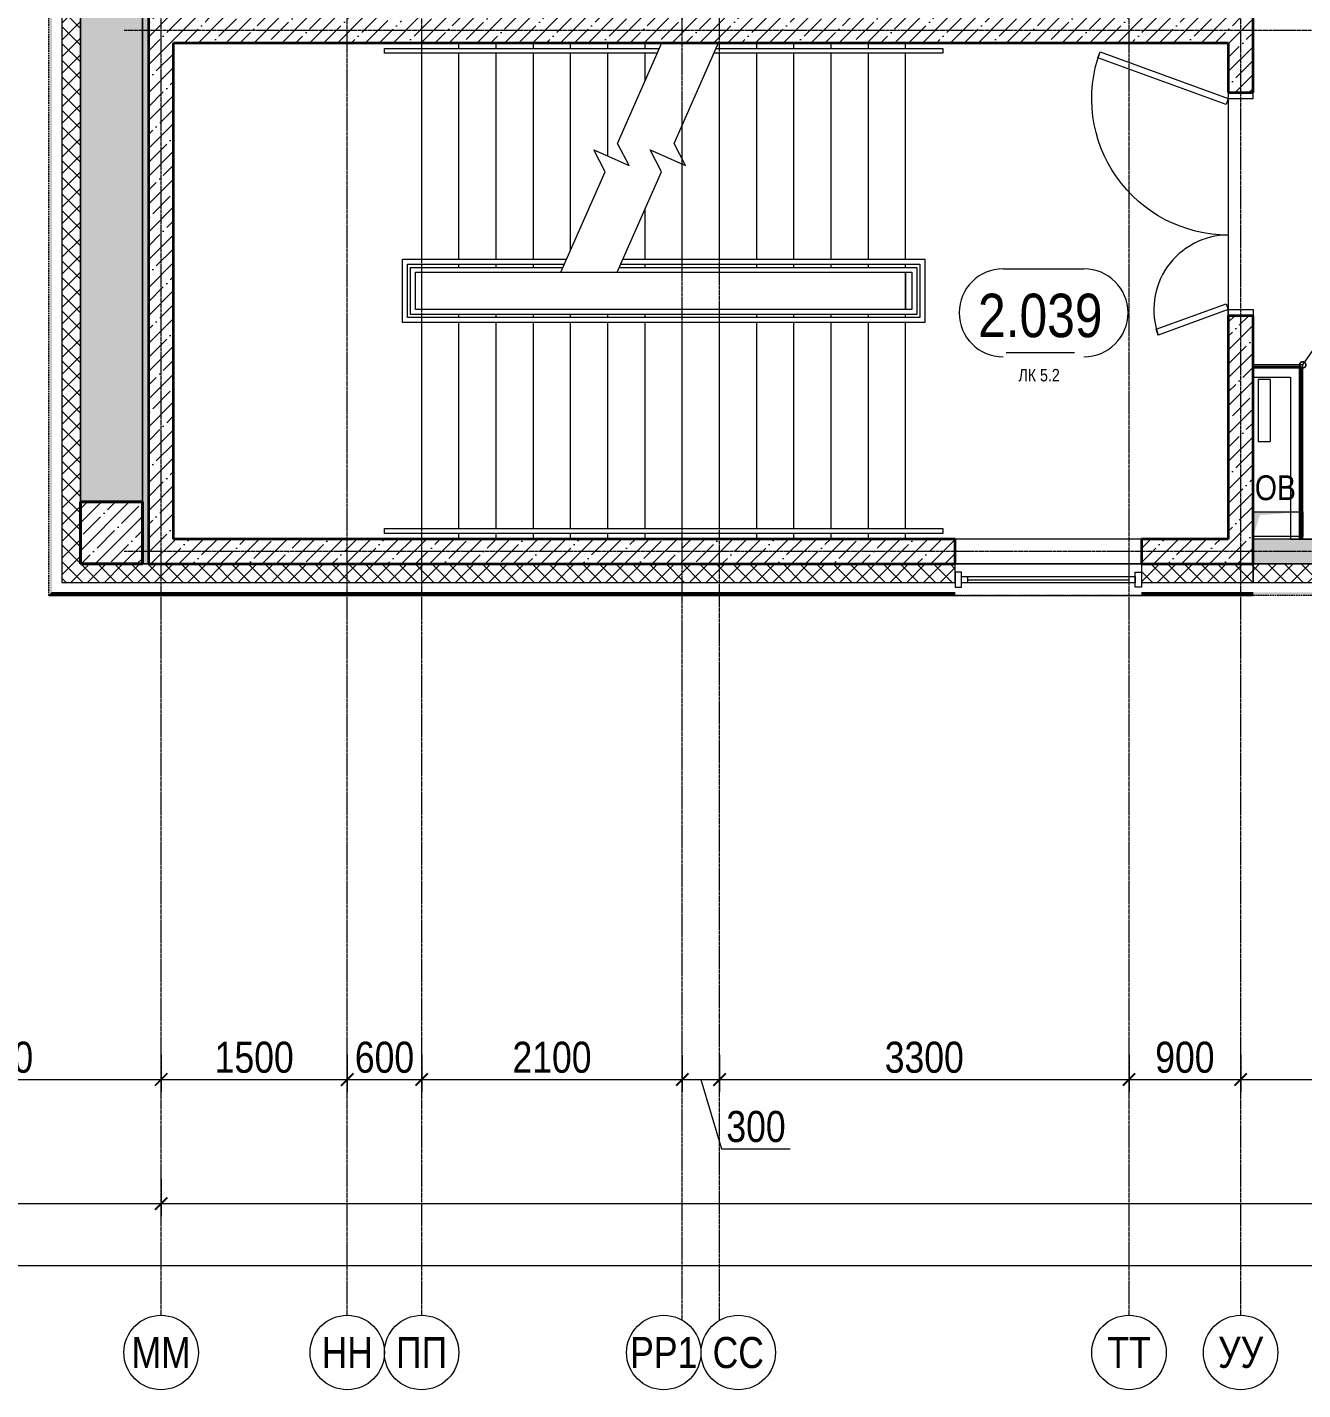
# Model space of a CAD drawing. Header units: millimetres. Extents: x -65509 to 912790, y 446 to 713294.
# Drawn here: x 235616 to 245895, y 120520 to 131500 of the extents above; entities that cross this region are included whole.
import ezdxf
from ezdxf import colors
from ezdxf.entities.mleader import LeaderData, LeaderLine
from ezdxf.enums import TextEntityAlignment as Align
from ezdxf.math import Vec2, Vec3

# ---------------------------------------------------------------- set-up
doc = ezdxf.new("R2010")
doc.units = ezdxf.units.MM
for name, pattern in [('CENTER2', [28.575, 19.05, -3.175, 3.175, -3.175]), ('DASHED', [19.05, 12.7, -6.35]), ('HIDDEN2', [4.7625, 3.175, -1.5875])]:
    doc.linetypes.add(name, pattern=pattern)
doc.layers.get('Defpoints').update_dxf_attribs({"color": 250})
for name, color, linetype, lineweight in [('A-Wall-Open', 250, 'Continuous', 5), ('A-Wall_Материал_Газоблок_Контур', 250, 'Continuous', 0), ('АР_Area', 250, 'Continuous', 5), ('АР_Двери', 5, 'Continuous', 9), ('АР_Колонны', 250, 'Continuous', 30), ('АР_Окна', 250, 'Continuous', 5), ('АР_Стены Гипсобетон', 250, 'Continuous', 20), ('АР_Стены ЖБ', 250, 'Continuous', 35), ('АР_Стены ПЕНОблок', 250, 'Continuous', 20), ('АР_Стены_дефшов', 250, 'Continuous', 0), ('АР_Утеплитель', 250, 'Continuous', 0), ('АР_Ф_ЛК', 250, 'Continuous', 5), ('АР_Штриховка', 250, 'Continuous', 0), ('Зашивки ГКЛ на всю высоту', 250, 'Continuous', 25), ('КМ_Фахверки', 250, 'Continuous', 25), ('ОВ_Отопление', 250, 'Continuous', 5), ('Размеры зашивки ГКЛ', 250, 'Continuous', 0), ('РД_Оси_100', 250, 'Continuous', 0), ('РД_Оси_размер', 250, 'Continuous', 0)]:
    doc.layers.add(name, color=color, linetype=linetype, lineweight=lineweight)
doc.layers.add('АР_Делит', color=250, linetype='Continuous', lineweight=0, plot=False)
doc.layers.add('АР_Отопительные приборы', color=1, linetype='HIDDEN2', lineweight=0, true_color=0xff0000)
doc.layers.add('Зашивка радиаторов тип 1 (фанера и МДФ)', color=7, linetype='Continuous', lineweight=0, true_color=0x000085)
doc.styles.add('style1', font='ARIALN.TTF')
doc.styles.add('ккк', font='isocpeur.ttf', dxfattribs={"width": 0.85, "oblique": 15})
doc.dimstyles.new('Dim100_ареал', dxfattribs={"dimscale": 100, "dimtxt": 2.5, "dimasz": 1, "dimexe": 1, "dimexo": 1, "dimgap": 0.5, "dimtad": 1, "dimzin": 12, "dimdsep": 46, "dimtxsty": 'style1', "dimblk": 'ARCHTICK', "dimcen": 1, "dimdle": 1, "dimclrd": 256, "dimclre": 256, "dimaunit": 1, "dimadec": 0, "dimazin": 3, "dimtfac": 1, "dimtmove": 1, "dimatfit": 3, "dimldrblk": 'OPEN30', "dimfxl": 4, "dimfxlon": 1, "dimtolj": 1, "dimtzin": 0, "dimlwd": 9, "dimlwe": 9, "dimarcsym": 0})
pattern_1 = [(45, (142195.16, 127275.07), (-112.2532, 112.2532), []), (45, (142307.41, 127275.07), (-112.2532, 112.2532), [198.4375, -39.6875, 0, -39.6875])]

# ---------------------------------------------------------------- blocks, each defined once
blk = doc.blocks.new('A-iden')
at = {"linetype": 'Continuous', "lineweight": 5}
blk.add_circle((0, -4), 3, dxfattribs=at)
at = {"color": 0, "linetype": 'Continuous', "lineweight": 20, "style": 'ккк', "width": 0.85}
blk.add_attdef('ID', text='', height=8, dxfattribs=at).set_placement((0.31, -3.85), align=Align.MIDDLE_CENTER)
blk = doc.blocks.new('_ArchTick')
at = {"color": 0, "linetype": 'ByBlock', "const_width": 0.15}
blk.add_lwpolyline([(-0.5, -0.5), (0.5, 0.5)], dxfattribs=at)
blk = doc.blocks.new('*D322')
at = {"layer": 'Defpoints', "color": 0, "transparency": 16777216}
for p in [(91800, -3255), (94500, -3255), (94500, -4255)]:
    blk.add_point(p, dxfattribs=at)
at = {"layer": 'РД_Оси_размер', "color": 0, "lineweight": 5, "transparency": 16777216}
for p, q in [((91800, -4055), (91800, -4355)), ((94500, -4055), (94500, -4355)), ((91700, -4255), (94600, -4255))]:
    blk.add_line(p, q, dxfattribs=at)
at = {"layer": 'РД_Оси_размер', "color": 0, "lineweight": 5, "transparency": 16777216, "xscale": 100, "yscale": 100, "zscale": 100, "rotation": 180}
blk.add_blockref('_ArchTick', (91800, -4255), dxfattribs=at)
at = {"layer": 'РД_Оси_размер', "color": 0, "lineweight": 5, "transparency": 16777216, "xscale": 100, "yscale": 100, "zscale": 100}
blk.add_blockref('_ArchTick', (94500, -4255), dxfattribs=at)
at = {"layer": 'РД_Оси_размер', "color": 0, "transparency": 16777216, "insert": (93150, -4077), "char_height": 250, "attachment_point": 5, "style": 'style1'}
blk.add_mtext('\\A1;2700', dxfattribs=at)
blk = doc.blocks.new('_Open30')
at = {"color": 0, "linetype": 'ByBlock', "lineweight": -2}
for p, q in [((-1, 0.27), (0, 0)), ((0, 0), (-1, -0.27)), ((0, 0), (-1, 0))]:
    blk.add_line(p, q, dxfattribs=at)
blk = doc.blocks.new('*D323')
at = {"layer": 'Defpoints', "color": 0, "transparency": 16777216}
for p in [(94500, -3255), (96000, -3255), (96000, -4255)]:
    blk.add_point(p, dxfattribs=at)
at = {"layer": 'РД_Оси_размер', "color": 0, "lineweight": 5, "transparency": 16777216}
for p, q in [((94500, -4055), (94500, -4355)), ((96000, -4055), (96000, -4355)), ((94400, -4255), (96100, -4255))]:
    blk.add_line(p, q, dxfattribs=at)
at = {"layer": 'РД_Оси_размер', "color": 0, "lineweight": 5, "transparency": 16777216, "xscale": 100, "yscale": 100, "zscale": 100, "rotation": 180}
blk.add_blockref('_ArchTick', (94500, -4255), dxfattribs=at)
at = {"layer": 'РД_Оси_размер', "color": 0, "lineweight": 5, "transparency": 16777216, "xscale": 100, "yscale": 100, "zscale": 100}
blk.add_blockref('_ArchTick', (96000, -4255), dxfattribs=at)
at = {"layer": 'РД_Оси_размер', "color": 0, "transparency": 16777216, "insert": (95250, -4077), "char_height": 250, "attachment_point": 5, "style": 'style1'}
blk.add_mtext('\\A1;1500', dxfattribs=at)
blk = doc.blocks.new('*D324')
at = {"layer": 'Defpoints', "color": 0, "transparency": 16777216}
for p in [(96000, -3255), (96600, -3255), (96600, -4255)]:
    blk.add_point(p, dxfattribs=at)
at = {"layer": 'РД_Оси_размер', "color": 0, "lineweight": 5, "transparency": 16777216}
for p, q in [((96000, -4055), (96000, -4355)), ((96600, -4055), (96600, -4355)), ((95900, -4255), (96700, -4255))]:
    blk.add_line(p, q, dxfattribs=at)
at = {"layer": 'РД_Оси_размер', "color": 0, "lineweight": 5, "transparency": 16777216, "xscale": 100, "yscale": 100, "zscale": 100, "rotation": 180}
blk.add_blockref('_ArchTick', (96000, -4255), dxfattribs=at)
at = {"layer": 'РД_Оси_размер', "color": 0, "lineweight": 5, "transparency": 16777216, "xscale": 100, "yscale": 100, "zscale": 100}
blk.add_blockref('_ArchTick', (96600, -4255), dxfattribs=at)
at = {"layer": 'РД_Оси_размер', "color": 0, "transparency": 16777216, "insert": (96300, -4077), "char_height": 250, "attachment_point": 5, "style": 'style1'}
blk.add_mtext('\\A1;600', dxfattribs=at)
blk = doc.blocks.new('*D325')
at = {"layer": 'Defpoints', "color": 0, "transparency": 16777216}
for p in [(96600, -3255), (98700, -3255), (98700, -4255)]:
    blk.add_point(p, dxfattribs=at)
at = {"layer": 'РД_Оси_размер', "color": 0, "lineweight": 5, "transparency": 16777216}
for p, q in [((96600, -4055), (96600, -4355)), ((98700, -4055), (98700, -4355)), ((96500, -4255), (98800, -4255))]:
    blk.add_line(p, q, dxfattribs=at)
at = {"layer": 'РД_Оси_размер', "color": 0, "lineweight": 5, "transparency": 16777216, "xscale": 100, "yscale": 100, "zscale": 100, "rotation": 180}
blk.add_blockref('_ArchTick', (96600, -4255), dxfattribs=at)
at = {"layer": 'РД_Оси_размер', "color": 0, "lineweight": 5, "transparency": 16777216, "xscale": 100, "yscale": 100, "zscale": 100}
blk.add_blockref('_ArchTick', (98700, -4255), dxfattribs=at)
at = {"layer": 'РД_Оси_размер', "color": 0, "transparency": 16777216, "insert": (97650, -4077), "char_height": 250, "attachment_point": 5, "style": 'style1'}
blk.add_mtext('\\A1;2100', dxfattribs=at)
blk = doc.blocks.new('*D326')
at = {"layer": 'Defpoints', "color": 0, "transparency": 16777216}
for p in [(98700, -3255), (99000, -3255), (99000, -4255)]:
    blk.add_point(p, dxfattribs=at)
at = {"layer": 'РД_Оси_размер', "color": 0, "lineweight": 5, "transparency": 16777216}
for p, q in [((98700, -4055), (98700, -4355)), ((99000, -4055), (99000, -4355)), ((98600, -4255), (99100, -4255)), ((98850, -4255), (99017, -4813)), ((99017, -4813), (99570, -4813))]:
    blk.add_line(p, q, dxfattribs=at)
at = {"layer": 'РД_Оси_размер', "color": 0, "lineweight": 5, "transparency": 16777216, "xscale": 100, "yscale": 100, "zscale": 100, "rotation": 180}
blk.add_blockref('_ArchTick', (98700, -4255), dxfattribs=at)
at = {"layer": 'РД_Оси_размер', "color": 0, "lineweight": 5, "transparency": 16777216, "xscale": 100, "yscale": 100, "zscale": 100}
blk.add_blockref('_ArchTick', (99000, -4255), dxfattribs=at)
at = {"layer": 'РД_Оси_размер', "color": 0, "transparency": 16777216, "insert": (99294, -4635), "char_height": 250, "attachment_point": 5, "style": 'style1'}
blk.add_mtext('\\A1;300', dxfattribs=at)
blk = doc.blocks.new('*D327')
at = {"layer": 'Defpoints', "color": 0, "transparency": 16777216}
for p in [(99000, -3255), (102300, -3255), (102300, -4255)]:
    blk.add_point(p, dxfattribs=at)
at = {"layer": 'РД_Оси_размер', "color": 0, "lineweight": 5, "transparency": 16777216}
for p, q in [((99000, -4055), (99000, -4355)), ((102300, -4055), (102300, -4355)), ((98900, -4255), (102400, -4255))]:
    blk.add_line(p, q, dxfattribs=at)
at = {"layer": 'РД_Оси_размер', "color": 0, "lineweight": 5, "transparency": 16777216, "xscale": 100, "yscale": 100, "zscale": 100, "rotation": 180}
blk.add_blockref('_ArchTick', (99000, -4255), dxfattribs=at)
at = {"layer": 'РД_Оси_размер', "color": 0, "lineweight": 5, "transparency": 16777216, "xscale": 100, "yscale": 100, "zscale": 100}
blk.add_blockref('_ArchTick', (102300, -4255), dxfattribs=at)
at = {"layer": 'РД_Оси_размер', "color": 0, "transparency": 16777216, "insert": (100650, -4077), "char_height": 250, "attachment_point": 5, "style": 'style1'}
blk.add_mtext('\\A1;3300', dxfattribs=at)
blk = doc.blocks.new('*D328')
at = {"layer": 'Defpoints', "color": 0, "transparency": 16777216}
for p in [(102300, -3255), (103200, -3255), (103200, -4255)]:
    blk.add_point(p, dxfattribs=at)
at = {"layer": 'РД_Оси_размер', "color": 0, "lineweight": 5, "transparency": 16777216}
for p, q in [((102300, -4055), (102300, -4355)), ((103200, -4055), (103200, -4355)), ((102200, -4255), (103300, -4255))]:
    blk.add_line(p, q, dxfattribs=at)
at = {"layer": 'РД_Оси_размер', "color": 0, "lineweight": 5, "transparency": 16777216, "xscale": 100, "yscale": 100, "zscale": 100, "rotation": 180}
blk.add_blockref('_ArchTick', (102300, -4255), dxfattribs=at)
at = {"layer": 'РД_Оси_размер', "color": 0, "lineweight": 5, "transparency": 16777216, "xscale": 100, "yscale": 100, "zscale": 100}
blk.add_blockref('_ArchTick', (103200, -4255), dxfattribs=at)
at = {"layer": 'РД_Оси_размер', "color": 0, "transparency": 16777216, "insert": (102750, -4077), "char_height": 250, "attachment_point": 5, "style": 'style1'}
blk.add_mtext('\\A1;900', dxfattribs=at)
blk = doc.blocks.new('*D329')
at = {"layer": 'Defpoints', "color": 0, "transparency": 16777216}
for p in [(103200, -3255), (105300, -3255), (105300, -4255)]:
    blk.add_point(p, dxfattribs=at)
at = {"layer": 'РД_Оси_размер', "color": 0, "lineweight": 5, "transparency": 16777216}
for p, q in [((103200, -4055), (103200, -4355)), ((105300, -4055), (105300, -4355)), ((103100, -4255), (105400, -4255))]:
    blk.add_line(p, q, dxfattribs=at)
at = {"layer": 'РД_Оси_размер', "color": 0, "lineweight": 5, "transparency": 16777216, "xscale": 100, "yscale": 100, "zscale": 100, "rotation": 180}
blk.add_blockref('_ArchTick', (103200, -4255), dxfattribs=at)
at = {"layer": 'РД_Оси_размер', "color": 0, "lineweight": 5, "transparency": 16777216, "xscale": 100, "yscale": 100, "zscale": 100}
blk.add_blockref('_ArchTick', (105300, -4255), dxfattribs=at)
at = {"layer": 'РД_Оси_размер', "color": 0, "transparency": 16777216, "insert": (104250, -4077), "char_height": 250, "attachment_point": 5, "style": 'style1'}
blk.add_mtext('\\A1;2100', dxfattribs=at)
blk = doc.blocks.new('*D204')
at = {"layer": 'Defpoints', "color": 0, "transparency": 16777216}
for p in [(0, -3255), (114600, -3255), (114600, -5755)]:
    blk.add_point(p, dxfattribs=at)
at = {"layer": 'РД_Оси_размер', "color": 0, "lineweight": 5, "transparency": 16777216}
for p, q in [((0, -5555), (0, -5855)), ((114600, -5555), (114600, -5855)), ((-100, -5755), (114700, -5755))]:
    blk.add_line(p, q, dxfattribs=at)
at = {"layer": 'РД_Оси_размер', "color": 0, "lineweight": 5, "transparency": 16777216, "xscale": 100, "yscale": 100, "zscale": 100, "rotation": 180}
blk.add_blockref('_ArchTick', (0, -5755), dxfattribs=at)
at = {"layer": 'РД_Оси_размер', "color": 0, "lineweight": 5, "transparency": 16777216, "xscale": 100, "yscale": 100, "zscale": 100}
blk.add_blockref('_ArchTick', (114600, -5755), dxfattribs=at)
at = {"layer": 'РД_Оси_размер', "color": 0, "transparency": 16777216, "insert": (57300, -5577), "char_height": 250, "attachment_point": 5, "style": 'style1'}
blk.add_mtext('\\A1;114600', dxfattribs=at)
blk = doc.blocks.new('*D221')
at = {"layer": 'Defpoints', "color": 0, "transparency": 16777216}
for p in [(83100, -3255), (94500, -3255), (94500, -5255)]:
    blk.add_point(p, dxfattribs=at)
at = {"layer": 'РД_Оси_размер', "color": 0, "lineweight": 5, "transparency": 16777216}
for p, q in [((83100, -5055), (83100, -5355)), ((94500, -5055), (94500, -5355)), ((83000, -5255), (94600, -5255))]:
    blk.add_line(p, q, dxfattribs=at)
at = {"layer": 'РД_Оси_размер', "color": 0, "lineweight": 5, "transparency": 16777216, "xscale": 100, "yscale": 100, "zscale": 100, "rotation": 180}
blk.add_blockref('_ArchTick', (83100, -5255), dxfattribs=at)
at = {"layer": 'РД_Оси_размер', "color": 0, "lineweight": 5, "transparency": 16777216, "xscale": 100, "yscale": 100, "zscale": 100}
blk.add_blockref('_ArchTick', (94500, -5255), dxfattribs=at)
at = {"layer": 'РД_Оси_размер', "color": 0, "transparency": 16777216, "insert": (88800, -5077), "char_height": 250, "attachment_point": 5, "style": 'style1'}
blk.add_mtext('\\A1;11400', dxfattribs=at)
blk = doc.blocks.new('*D242')
at = {"layer": 'Defpoints', "color": 0, "transparency": 16777216}
for p in [(94500, -3255), (114600, -3255), (114600, -5255)]:
    blk.add_point(p, dxfattribs=at)
at = {"layer": 'РД_Оси_размер', "color": 0, "lineweight": 5, "transparency": 16777216}
for p, q in [((94500, -5055), (94500, -5355)), ((114600, -5055), (114600, -5355)), ((94400, -5255), (114700, -5255))]:
    blk.add_line(p, q, dxfattribs=at)
at = {"layer": 'РД_Оси_размер', "color": 0, "lineweight": 5, "transparency": 16777216, "xscale": 100, "yscale": 100, "zscale": 100, "rotation": 180}
blk.add_blockref('_ArchTick', (94500, -5255), dxfattribs=at)
at = {"layer": 'РД_Оси_размер', "color": 0, "lineweight": 5, "transparency": 16777216, "xscale": 100, "yscale": 100, "zscale": 100}
blk.add_blockref('_ArchTick', (114600, -5255), dxfattribs=at)
at = {"layer": 'РД_Оси_размер', "color": 0, "transparency": 16777216, "insert": (104550, -5077), "char_height": 250, "attachment_point": 5, "style": 'style1'}
blk.add_mtext('\\A1;20100', dxfattribs=at)
blk = doc.blocks.new('ЛК_4000х8500_2эт')
at = {"color": 5}
for points in [[(6300, 3915), (2100, 3915), (2100, 3955), (6600, 3955), (6600, 3915), (6300, 3915)], [(3929, 45), (2100, 45), (2100, 85), (3946, 85)], [(4401, 85), (6600, 85), (6600, 45), (4383, 45)]]:
    blk.add_lwpolyline(points, dxfattribs=at)
at = {"layer": 'АР_Делит'}
blk.add_lwpolyline([(-200, 4000), (8300, 4000), (8300, 0), (-200, 0)], close=True, dxfattribs=at)
at = {"layer": 'АР_Ф_ЛК', "color": 5}
for p, q in [((2400, 4000), (2400, 3955)), ((2700, 4000), (2700, 3955)), ((3000, 4000), (3000, 3955)), ((3300, 4000), (3300, 3955)), ((3600, 4000), (3600, 3955)), ((3900, 4000), (3900, 3955)), ((4200, 4000), (4200, 3955)), ((4500, 4000), (4500, 3955)), ((4800, 4000), (4800, 3955)), ((5100, 4000), (5100, 3955)), ((5400, 4000), (5400, 3955)), ((5700, 4000), (5700, 3955)), ((6000, 4000), (6000, 3955)), ((6300, 4000), (6300, 3955)), ((2400, 3915), (2400, 2255)), ((2700, 3915), (2700, 2255)), ((3000, 3915), (3000, 2255)), ((3300, 3915), (3300, 2255)), ((3600, 3915), (3600, 2255)), ((3900, 3915), (3900, 2255)), ((4200, 3915), (4200, 2255)), ((4500, 3915), (4500, 2255)), ((4800, 3915), (4800, 2255)), ((5100, 3915), (5100, 2255)), ((5400, 3915), (5400, 2255)), ((5700, 3915), (5700, 2255)), ((6000, 3915), (6000, 2255)), ((6300, 3915), (6300, 2255)), ((2400, 2215), (2400, 2190)), ((2700, 2215), (2700, 2190)), ((3000, 2215), (3000, 2190)), ((3300, 2215), (3300, 2190)), ((3600, 2215), (3600, 2190)), ((3900, 2215), (3900, 2190)), ((4200, 2215), (4200, 2190)), ((4500, 2215), (4500, 2190)), ((4800, 2215), (4800, 2190)), ((5100, 2215), (5100, 2190)), ((5400, 2215), (5400, 2190)), ((5700, 2215), (5700, 2190)), ((6000, 2215), (6000, 2190)), ((6300, 2215), (6300, 2190)), ((2400, 2150), (2400, 1850)), ((6300, 2150), (6300, 1850)), ((2400, 1810), (2400, 1785)), ((2700, 1810), (2700, 1785)), ((3000, 1810), (3000, 1785)), ((3300, 1810), (3300, 1785)), ((3600, 1810), (3600, 1785)), ((3900, 1810), (3900, 1785)), ((4200, 1810), (4200, 1785)), ((4500, 1810), (4500, 1785)), ((5400, 1810), (5400, 1785)), ((5700, 1810), (5700, 1785)), ((6000, 1810), (6000, 1785)), ((6300, 1810), (6300, 1785)), ((2400, 1745), (2400, 85)), ((2700, 1745), (2700, 85)), ((3000, 1745), (3000, 85)), ((3300, 1745), (3300, 85)), ((3600, 1745), (3600, 85)), ((3900, 1745), (3900, 85)), ((4200, 1745), (4200, 661)), ((4500, 1745), (4500, 1341)), ((5100, 1671), (5100, 85)), ((5400, 1745), (5400, 85)), ((5700, 1745), (5700, 85)), ((6000, 1745), (6000, 85)), ((6300, 1745), (6300, 85)), ((4800, 912), (4800, 85)), ((4500, 309), (4500, 85)), ((2400, 45), (2400, 0)), ((2700, 45), (2700, 0)), ((3000, 45), (3000, 0)), ((3300, 45), (3300, 0)), ((3600, 45), (3600, 0)), ((3900, 45), (3900, 0)), ((4500, 45), (4500, 0)), ((4800, 45), (4800, 0)), ((5100, 45), (5100, 0)), ((5400, 45), (5400, 0)), ((5700, 45), (5700, 0)), ((6000, 45), (6000, 0)), ((6300, 45), (6300, 0))]:
    blk.add_line(p, q, dxfattribs=at)
at = {"layer": 'АР_Ф_ЛК'}
for points in [[(6300, 3085, 0, 150, 0), (5834, 3085, 0, 0, 0), (2400, 3085, 0, 0, 0)], [(2400, 915, 0, 150, 0), (2866, 915, 0, 0, 0), (4200, 915, 0, 0, 0)], [(4922, 915, 0, 150, 0), (5388, 915, 0, 0, 0), (6300, 915, 0, 0, 0)]]:
    blk.add_lwpolyline(points, format="xyseb", dxfattribs=at)
at = {"layer": 'АР_Ф_ЛК', "color": 5}
for points in [[(4678, 1745), (2245, 1745), (2245, 2255), (6455, 2255), (6455, 1745), (5133, 1745)], [(4696, 1785), (2285, 1785), (2285, 2215), (6415, 2215), (6415, 1785), (5150, 1785)], [(4707, 1810), (2310, 1810), (2310, 2190), (6390, 2190), (6390, 1810), (5161, 1810)]]:
    blk.add_lwpolyline(points, dxfattribs=at)
for points in [[(2350, 2150), (6350, 2150), (6350, 1850), (2350, 1850)], [(2400, 2150), (6300, 2150), (6300, 1850), (2400, 1850)]]:
    blk.add_lwpolyline(points, close=True, dxfattribs=at)
at = {"layer": 'АР_Ф_ЛК', "lineweight": 0}
for points in [[(4724, 1850), (4367, 1039), (4459, 862), (4173, 988), (4266, 811), (3909, 0)], [(5179, 1850), (4822, 1039), (4914, 862), (4628, 988), (4721, 811), (4364, 0)]]:
    blk.add_lwpolyline(points, dxfattribs=at)
blk = doc.blocks.new('otv')
at = {"linetype": 'Continuous'}
blk.add_lwpolyline([(0, -1), (0, 0), (1, 0), (1, -1)], close=True, dxfattribs=at)
blk.add_solid([(0, -1), (0, 0), (0.135, -0.137), (1, 0)], dxfattribs=at)
blk = doc.blocks.new('_DotSmall')
at = {"color": 0, "linetype": 'ByBlock', "const_width": 0.5}
blk.add_lwpolyline([(-0.0625, 0, 1), (0.0625, 0, 1)], format="xyb", close=True, dxfattribs=at)
blk = doc.blocks.new('MOK-МаркаПом_овал_ареал')
for p, q in [((-2.99, 3.76), (3.52, 3.76)), ((-2.75, -3), (2.75, -3))]:
    blk.add_line(p, q)
for centre, radius, start, end in [((-2.99, 0.21), 3.55, 90, 270), ((3.52, 0.21), 3.55, 270, 90), ((-7.41, 0), 7.16, 0, 0.001)]:
    blk.add_arc(centre, radius, start, end)
at = {"color": 0, "style": 'style1'}
blk.add_attdef('АР-ПОМЕЩЕНИЕ:НОМЕР', text='', height=3, dxfattribs=at).set_placement((0.26, 0), align=Align.MIDDLE)
blk = doc.blocks.new('СОШ_2200_АР_ОСИ_М100_28.05.24')
at = {"layer": 'АР_Делит', "color": 5, "linetype": 'DASHED'}
blk.add_lwpolyline([(114955, 135155), (114955, -355), (93595.036, -355), (93595.036, 13855), (94145, 13855), (94145, 68320), (66055, 68320), (66055, 13857.73), (83455, 13857.73), (83455, -355), (45245, -355), (45245, 13145), (44695, 13145), (44695, 26755), (45245, 26755), (45245, 68320), (20455, 68320), (20455, 26755), (27955, 26755), (27955, 13145), (-355, 13145), (-355, 100855), (37145, 100855), (37145, 129155)], dxfattribs=at)
at = {"layer": 'РД_Оси_100', "linetype": 'CENTER2'}
for p, q in [((94500, -6155), (94500, 139938.679)), ((96000, -6155), (96000, 139938.679)), ((102300, -6155), (102300, 139938.679)), ((119910, 4200), (94200, 4200)), ((119910, 0), (94200, 0))]:
    blk.add_line(p, q, dxfattribs=at)
for points in [[(96600, -6155), (96600, 139938.679)], [(98700, -6194.98), (98700, 139538.679), (98550, 139938.679)], [(99000, -6195.83), (99000, 139538.679), (99150, 139938.679)], [(103200, -6155), (103200, 139938.679)]]:
    blk.add_lwpolyline(points, dxfattribs=at)
at = {"layer": 'РД_Оси_100', "color": 0}
ref = blk.add_blockref('A-iden', (94500, -6054.999), dxfattribs=dict(at, xscale=100, yscale=100, zscale=100))
ref.add_attrib('ID', 'ММ', dxfattribs={"layer": '0', "linetype": 'Continuous', "height": 250, "style": 'style1'}).set_placement((94500, -6454.999), align=Align.MIDDLE)
ref = blk.add_blockref('A-iden', (96000, -6054.999), dxfattribs=dict(at, xscale=100, yscale=100, zscale=100))
ref.add_attrib('ID', 'НН', dxfattribs={"layer": '0', "linetype": 'Continuous', "height": 250, "style": 'style1'}).set_placement((96000, -6454.999), align=Align.MIDDLE)
ref = blk.add_blockref('A-iden', (96599.266, -6054.999), dxfattribs=dict(at, xscale=100, yscale=100, zscale=100))
ref.add_attrib('ID', 'ПП', dxfattribs={"layer": '0', "linetype": 'Continuous', "height": 250, "style": 'style1'}).set_placement((96599.266, -6454.999), align=Align.MIDDLE)
ref = blk.add_blockref('A-iden', (98550.367, -6054.999), dxfattribs=dict(at, xscale=100, yscale=100, zscale=100))
ref.add_attrib('ID', 'РР1', dxfattribs={"layer": '0', "linetype": 'Continuous', "height": 250, "style": 'style1'}).set_placement((98550.367, -6454.999), align=Align.MIDDLE)
ref = blk.add_blockref('A-iden', (99151.101, -6054.999), dxfattribs=dict(at, xscale=100, yscale=100, zscale=100))
ref.add_attrib('ID', 'СС', dxfattribs={"layer": '0', "linetype": 'Continuous', "height": 250, "style": 'style1'}).set_placement((99151.101, -6454.999), align=Align.MIDDLE)
ref = blk.add_blockref('A-iden', (102300, -6054.999), dxfattribs=dict(at, xscale=100, yscale=100, zscale=100))
ref.add_attrib('ID', 'ТТ', dxfattribs={"layer": '0', "linetype": 'Continuous', "height": 250, "style": 'style1'}).set_placement((102300, -6454.999), align=Align.MIDDLE)
ref = blk.add_blockref('A-iden', (103199.266, -6054.999), dxfattribs=dict(at, xscale=100, yscale=100, zscale=100))
ref.add_attrib('ID', 'УУ', dxfattribs={"layer": '0', "linetype": 'Continuous', "height": 250, "style": 'style1'}).set_placement((103199.266, -6454.999), align=Align.MIDDLE)
at = {"layer": 'РД_Оси_размер'}
for base, p1, p2, picture, middle in [((114600, -5755), (0, -3255), (114600, -3255), '*D204', (57300, -5577.357)), ((94500, -5255), (83100, -3255), (94500, -3255), '*D221', (88800, -5077.357)), ((94500, -4255), (91800, -3255), (94500, -3255), '*D322', (93150, -4077.357)), ((96000, -4255), (94500, -3255), (96000, -3255), '*D323', (95250, -4077.357)), ((114600, -5255), (94500, -3255), (114600, -3255), '*D242', (104550, -5077.357)), ((96600, -4255), (96000, -3255), (96600, -3255), '*D324', (96300, -4077.357)), ((98700, -4255), (96600, -3255), (98700, -3255), '*D325', (97650, -4077.357)), ((99000, -4255), (98700, -3255), (99000, -3255), '*D326', (99067.379, -4635.286)), ((102300, -4255), (99000, -3255), (102300, -3255), '*D327', (100650, -4077.357)), ((103200, -4255), (102300, -3255), (103200, -3255), '*D328', (102750, -4077.357)), ((105300, -4255), (103200, -3255), (105300, -3255), '*D329', (104250, -4077.357))]:
    dim = blk.add_linear_dim(base=base, p1=p1, p2=p2, dimstyle='Dim100_ареал', dxfattribs=at)
    dim.commit()
    dim.dimension.update_dxf_attribs({"geometry": picture, "text_midpoint": middle})

msp = doc.modelspace()

# ---------------------------------------------------------------- hatches: boundary and pattern name
at = {"layer": 'АР_Штриховка', "linetype": 'Continuous', "lineweight": 0}
h = msp.add_hatch(dxfattribs=at)
h.set_pattern_fill('_U', color=256, style=0, pattern_type=0)
h.set_pattern_definition([(360, (142195.1574, 127275.0729), (-6e-17, 1), [])])
h.paths.add_polyline_path([(235790.194, 126920.073), (235815.194, 126945.073), (235815.194, 135875.073), (235790.194, 135875.073)], flags=0)
h.paths.add_polyline_path([(235790.194, 138275.073), (235815.194, 138275.073), (235815.194, 141105.073), (235790.194, 141130.073)], flags=0)
h = msp.add_hatch(dxfattribs=at)
h.set_pattern_fill('ANSI37', color=256, scale=30, style=0)
h.set_pattern_definition([(45, (142195.16, 127275.07), (-67.35192, 67.35192), []), (135, (142195.16, 127275.07), (-67.35192, -67.35192), [])])
h.paths.add_polyline_path([(235895.194, 127025.073), (236045.194, 127175.073), (236045.194, 135875.073), (235895.194, 135875.073)], flags=0)
h.paths.add_polyline_path([(235895.194, 138275.073), (236045.194, 138275.073), (236045.194, 140875.073), (235895.194, 141025.073)], flags=0)
h = msp.add_hatch(dxfattribs=at)
h.set_pattern_fill('HONEY', color=256, scale=10, style=0)
h.set_pattern_definition([(360, (142195.157, 127275.073), (47.625, 27.4963064), [31.75, -63.5]), (120, (142195.157, 127275.073), (-47.625, 27.496307), [31.75, -63.5]), (60, (142195.157, 127275.073), (1e-07, 54.992613), [-63.5, 31.75])])
h.paths.add_polyline_path([(236545.157, 127175.073), (236595.157, 127175.073), (236595.157, 135875.073), (236545.157, 135875.073)], flags=0)
h.paths.add_polyline_path([(236545.157, 138275.073), (236595.157, 138275.073), (236595.157, 140875.073), (236545.157, 140875.073)], flags=0)
at = {"layer": 'АР_Штриховка', "linetype": 'Continuous', "lineweight": 5}
h = msp.add_hatch(dxfattribs=at)
h.set_pattern_fill('ANSI35', color=256, scale=25, style=0)
h.set_pattern_definition(pattern_1)
h.paths.add_polyline_path([(236595.157, 127175.073), (236795.157, 127375.073), (236795.157, 131375.073), (236745.157, 131508.406), (236595.157, 131575.073)], flags=0)
h.paths.add_polyline_path([(236595.157, 131575.073), (236745.157, 131508.406), (236795.157, 131575.073), (236795.157, 134375.073), (236745.157, 134441.74), (236595.157, 134375.073)], flags=0)
h.paths.add_polyline_path([(236595.157, 134375.073), (236745.157, 134441.74), (236795.157, 134575.073), (236795.157, 134975.073), (236595.157, 135175.073)], flags=0)
at = {"layer": 'АР_Штриховка', "linetype": 'Continuous', "lineweight": 0}
h = msp.add_hatch(dxfattribs=at)
h.set_pattern_fill('AR-CONC', color=256, angle=45, style=0)
h.set_pattern_definition([(95, (142195.16, 127275.07), (140.09465, 117.55338), [19.05, -209.55]), (40, (142195.16, 127275.07), (-160.01845, 110.17673), [15.24, -167.6406]), (145.45144, (142206.83, 127284.87), (-19.9238, 227.7301), [16.19, -178.09024]), (91.1842, (142159.24, 127311), (221.41024, 161.9534), [28.575, -314.325]), (141.63556, (142177.7, 127324.5), (-7.0866, 342.8268), [24.285, -267.1356]), (36.18415, (142159.24, 127311), (-7.0866, 342.8268), [22.86, -251.4597]), (66, (142186.18, 127319.97), (179.51998, 34.89515), [19.05, -209.55]), (11, (142186.18, 127319.97), (-86.53993, 173.9412), [15.24, -167.64]), (116.45145, (142201.14, 127322.88), (92.98005, 208.83634), [16.19, -178.08994]), (82.5, (142195.16, 127275.07), (-57.60547, 61.973414), [0, -165.608, 0, -170.18, 0, -168.275]), (52.5, (142195.16, 127275.07), (-23.58973, 118.087), [0, -97.028, 0, -161.798, 0, -64.135]), (12.5, (142155.105, 127235.02), (99.927863, 91.826196), [0, -63.5, 0, -198.12, 0, -262.89]), (2.5, (142137.14, 127217.06), (86.7639, 122.7224), [0, -82.55, 0, -131.572, 0, -186.69])])
h.paths.add_polyline_path([(236045.194, 127675.073), (236545.194, 127675.073), (236545.194, 134815.073), (236045.194, 134815.073)], flags=0)
at = {"layer": 'АР_Штриховка', "linetype": 'Continuous', "lineweight": 5}
h = msp.add_hatch(dxfattribs=at)
h.set_pattern_fill('ANSI35', color=256, scale=25, style=0)
h.set_pattern_definition(pattern_1)
h.paths.add_polyline_path([(245295.157, 131375.073), (245495.157, 131575.073), (238695.157, 131575.073), (238561.824, 131525.073), (238495.157, 131375.073)], flags=0)
h.paths.add_polyline_path([(238495.157, 131375.073), (238561.824, 131525.073), (238495.157, 131575.073), (236795.157, 131575.073), (236745.157, 131508.406), (236795.157, 131375.073)], flags=0)
h = msp.add_hatch(dxfattribs=at)
h.set_pattern_fill('ANSI35', color=256, scale=25, style=0)
h.set_pattern_definition([(45, (142195.16, 127275.07), (-112.2532, 112.2532), []), (45, (142307.41, 127275.07), (-112.2532, 112.2532), [198.4375, -39.6875, 0, -39.6875])])
h.paths.add_polyline_path([(245295.157, 127375.073), (245495.157, 127175.073), (245495.157, 129175.073), (245295.157, 129175.073)], flags=0)
h.paths.add_polyline_path([(245295.157, 130975.073), (245495.157, 130975.073), (245495.157, 131575.073), (245295.157, 131375.073)], flags=0)
h = msp.add_hatch(dxfattribs=at)
h.set_pattern_fill('ANSI35', color=256, scale=25, angle=-360, style=0)
h.set_pattern_definition(pattern_1)
h.paths.add_polyline_path([(236045.194, 127675.073), (236045.194, 127175.073), (236545.194, 127175.073), (236545.194, 127675.073)], flags=0)
h = msp.add_hatch(dxfattribs=at)
h.set_pattern_fill('ANSI35', color=256, scale=25, style=0)
h.set_pattern_definition(pattern_1)
h.paths.add_polyline_path([(245495.157, 127175.073), (245295.157, 127375.073), (244595.157, 127375.073), (244595.157, 127175.073)], flags=0)
h.paths.add_polyline_path([(243095.157, 127175.073), (243095.157, 127375.073), (236795.157, 127375.073), (236595.157, 127175.073)], flags=0)
at = {"layer": 'АР_Штриховка', "linetype": 'Continuous', "lineweight": 0}
h = msp.add_hatch(dxfattribs=at)
h.set_pattern_fill('AR-CONC', color=256, style=0)
h.set_pattern_definition([(50, (142195.16, 127275.07), (182.18467, -15.93909), [19.05, -209.55]), (355, (142195.16, 127275.07), (-35.24342, 191.05685), [15.24, -167.64058]), (100.45144, (142210.34, 127273.74), (146.94125, 175.11775), [16.19, -178.09024]), (46.1842, (142195.16, 127325.87), (271.07904, -42.04233), [28.575, -314.325]), (96.63556, (142217.75, 127322.37), (237.40413, 247.4261), [24.285, -267.1356]), (351.18415, (142195.16, 127325.87), (237.4041, 247.4261), [22.86, -251.4597]), (21, (142220.56, 127313.17), (151.6144, -102.2652), [19.05, -209.55]), (326, (142220.56, 127313.17), (61.80203, 184.18797), [15.24, -167.64]), (71.45145, (142233.2, 127304.65), (213.41642, 81.92277), [16.19, -178.08994]), (37.5, (142195.16, 127275.07), (3.088603, 84.55504), [0, -165.608, 0, -170.18, 0, -168.275]), (7.5, (142195.16, 127275.07), (66.81966, 100.180575), [0, -97.028, 0, -161.798, 0, -64.135]), (327.5, (142138.515, 127275.07), (135.590595, -5.728744), [0, -63.5, 0, -198.12, 0, -262.89]), (317.5, (142113.12, 127275.07), (148.12918, 25.42649), [0, -82.55, 0, -131.572, 0, -186.69])])
h.paths.add_polyline_path([(256895.157, 127175.073), (256695.157, 127375.073), (248495.157, 127375.073), (248495.157, 127175.073)], flags=0)
h.paths.add_polyline_path([(246095.157, 127175.073), (246095.157, 127375.073), (245495.157, 127375.073), (245495.157, 127175.073)], flags=0)
h = msp.add_hatch(dxfattribs=at)
h.set_pattern_fill('ANSI37', color=256, scale=30, angle=-360, style=0)
h.set_pattern_definition([(45, (142195.16, 127275.07), (-67.35192, 67.35192), []), (135, (142195.16, 127275.07), (-67.35192, -67.35192), [])])
h.paths.add_polyline_path([(245495.157, 127025.073), (245495.157, 127175.073), (244595.157, 127175.073), (244595.157, 127025.073)], flags=0)
h.paths.add_polyline_path([(243095.157, 127025.073), (243095.157, 127175.073), (236045.194, 127175.073), (235895.194, 127025.073)], flags=0)
h = msp.add_hatch(dxfattribs=at)
h.set_pattern_fill('ANSI37', color=256, scale=30, style=0)
h.set_pattern_definition([(45, (142195.16, 127275.07), (-67.35192, 67.35192), []), (135, (142195.16, 127275.07), (-67.35192, -67.35192), [])])
h.paths.add_polyline_path([(257045.157, 127025.073), (256895.157, 127175.073), (248495.157, 127175.073), (248495.157, 127025.073)], flags=0)
h.paths.add_polyline_path([(246095.157, 127025.073), (246095.157, 127175.073), (245495.157, 127175.073), (245495.157, 127025.073)], flags=0)
h = msp.add_hatch(dxfattribs=at)
h.set_pattern_fill('_U', color=256, angle=-360, style=0, pattern_type=0)
h.set_pattern_definition([(3e-14, (142195.1574, 127275.0729), (-3e-16, 1), [])])
h.paths.add_polyline_path([(245495.157, 126920.073), (245495.157, 126945.073), (244595.157, 126945.073), (244595.157, 126920.073)], flags=0)
h.paths.add_polyline_path([(243095.157, 126920.073), (243095.157, 126945.073), (235815.194, 126945.073), (235790.194, 126920.073)], flags=0)
h = msp.add_hatch(dxfattribs=at)
h.set_pattern_fill('_U', color=256, style=0, pattern_type=0)
h.set_pattern_definition([(360, (142195.1574, 127275.0729), (-2e-16, 1), [])])
h.paths.add_polyline_path([(257150.157, 126920.073), (257125.157, 126945.073), (248495.157, 126945.073), (248495.157, 126920.073)], flags=0)
h.paths.add_polyline_path([(246095.157, 126920.073), (246095.157, 126945.073), (245495.157, 126945.073), (245495.157, 126920.073)], flags=0)

# ---------------------------------------------------------------- linework, layer by layer
at = {"layer": 'A-Wall-Open', "linetype": 'Continuous', "lineweight": 5}
for p, q in [((244595.157, 127375.073), (243095.157, 127375.073)), ((244595.157, 127175.073), (243095.157, 127175.073))]:
    msp.add_line(p, q, dxfattribs=at)
at = {"layer": 'A-Wall_Материал_Газоблок_Контур', "linetype": 'Continuous', "lineweight": 0}
for p, q in [((244595.157, 127175.073), (243095.157, 127175.073)), ((243095.157, 126920.073), (244595.157, 126920.073))]:
    msp.add_line(p, q, dxfattribs=at)
at = {"layer": 'АР_Двери', "linetype": 'Continuous', "lineweight": 9}
for points in [[(245295.157, 130925.073), (245278.056, 130878.088), (244244.395, 131254.31), (244261.496, 131301.295)], [(245495.157, 130925.073), (245495.157, 130975.073), (245295.157, 130975.073), (245295.157, 130925.073)], [(244731.342, 129019.861), (244714.241, 129066.845), (245278.056, 129272.057), (245295.157, 129225.073)], [(245495.157, 129225.073), (245495.157, 129175.073), (245295.157, 129175.073), (245295.157, 129225.073)]]:
    msp.add_lwpolyline(points, close=True, dxfattribs=at)
at = {"layer": 'АР_Двери', "linetype": 'Continuous', "lineweight": 9, "extrusion": (0, 0, -1)}
msp.add_arc((-245295.157, 130925.073), 1100, 270, 20, dxfattribs=at)
at = {"layer": 'АР_Двери', "linetype": 'Continuous', "lineweight": 9}
msp.add_arc((245295.157, 129225.073), 600, 90, 200, dxfattribs=at)
at = {"layer": 'АР_Колонны', "linetype": 'HIDDEN2', "lineweight": 25}
for p, q in [((236045.194, 127675.073), (236545.194, 127675.073)), ((236045.194, 127175.073), (236045.194, 127675.073)), ((236545.194, 127675.073), (236545.194, 127175.073)), ((236545.194, 127175.073), (236045.194, 127175.073))]:
    msp.add_line(p, q, dxfattribs=at)
at = {"layer": 'АР_Колонны', "linetype": 'Continuous', "lineweight": 35}
for p, q in [((236045.194, 127175.073), (236045.194, 127675.073)), ((236045.194, 127675.073), (236545.194, 127675.073)), ((236545.194, 127175.073), (236545.194, 127675.073)), ((236045.194, 127175.073), (236545.194, 127175.073))]:
    msp.add_line(p, q, dxfattribs=at)
at = {"layer": 'АР_Окна', "linetype": 'Continuous', "lineweight": 5}
for p, q in [((243095.157, 127175.073), (244595.157, 127175.073)), ((243195.157, 127022.573), (243195.157, 127072.573)), ((243195.157, 127047.573), (244495.157, 127047.573)), ((244495.157, 127022.573), (244495.157, 127072.573)), ((243095.157, 126920.073), (244595.157, 126920.073))]:
    msp.add_line(p, q, dxfattribs=at)
for points in [[(243145.157, 127107.573), (243095.157, 127107.573), (243095.157, 126987.573), (243145.157, 126987.573)], [(243145.157, 127022.573), (243145.157, 127072.573), (244545.157, 127072.573), (244545.157, 127022.573)], [(244545.157, 127107.573), (244595.157, 127107.573), (244595.157, 126987.573), (244545.157, 126987.573)]]:
    msp.add_lwpolyline(points, close=True, dxfattribs=at)
at = {"layer": 'АР_Отопительные приборы'}
msp.add_lwpolyline([(245634.597, 128661.153), (245534.597, 128661.153), (245534.597, 128161.153), (245634.597, 128161.153)], close=True, dxfattribs=at)
at = {"layer": 'АР_Стены Гипсобетон', "linetype": 'Continuous', "lineweight": 20}
for p, q in [((236045.194, 134815.073), (236045.194, 127675.073)), ((236545.194, 127675.073), (236545.194, 134815.073)), ((236045.194, 127675.073), (236545.194, 127675.073))]:
    msp.add_line(p, q, dxfattribs=at)
at = {"layer": 'АР_Стены ЖБ', "linetype": 'Continuous', "lineweight": 35}
for p, q in [((236595.157, 127175.073), (236595.157, 135175.073)), ((245495.157, 130975.073), (245495.157, 131575.073)), ((236795.157, 131375.073), (245295.157, 131375.073)), ((236795.157, 127375.073), (236795.157, 131375.073)), ((245295.157, 131375.073), (245295.157, 130975.073)), ((245295.157, 130975.073), (245495.157, 130975.073)), ((245495.157, 129175.073), (245295.157, 129175.073)), ((245295.157, 129175.073), (245295.157, 127375.073)), ((245495.157, 127175.073), (245495.157, 129175.073)), ((243095.157, 127375.073), (236795.157, 127375.073)), ((243095.157, 127175.073), (243095.157, 127375.073)), ((245295.157, 127375.073), (244595.157, 127375.073)), ((244595.157, 127375.073), (244595.157, 127175.073)), ((236595.157, 127175.073), (243095.157, 127175.073)), ((244595.157, 127175.073), (245495.157, 127175.073))]:
    msp.add_line(p, q, dxfattribs=at)
at = {"layer": 'АР_Стены ЖБ', "linetype": 'Continuous', "lineweight": 40}
for p, q in [((236045.194, 127675.073), (236045.194, 127175.073)), ((236545.194, 127675.073), (236045.194, 127675.073)), ((236545.194, 127175.073), (236545.194, 127675.073)), ((236045.194, 127175.073), (236545.194, 127175.073))]:
    msp.add_line(p, q, dxfattribs=at)
at = {"layer": 'АР_Стены ПЕНОблок', "linetype": 'Continuous', "lineweight": 20}
for p, q in [((246095.157, 127375.073), (245495.157, 127375.073)), ((245495.157, 127375.073), (245495.157, 127175.073)), ((245495.157, 127175.073), (246095.157, 127175.073))]:
    msp.add_line(p, q, dxfattribs=at)
at = {"layer": 'АР_Стены_дефшов', "linetype": 'Continuous', "lineweight": 0}
for p, q in [((236545.157, 135875.073), (236545.157, 127175.073)), ((236595.157, 127175.073), (236595.157, 135875.073)), ((236545.157, 127175.073), (236595.157, 127175.073))]:
    msp.add_line(p, q, dxfattribs=at)
at = {"layer": 'АР_Утеплитель', "linetype": 'Continuous', "lineweight": 0}
for p, q in [((235895.194, 135875.073), (235895.194, 127025.073)), ((236045.194, 127175.073), (236045.194, 135875.073)), ((243095.157, 127175.073), (236045.194, 127175.073)), ((243095.157, 127025.073), (243095.157, 127175.073)), ((245495.157, 127175.073), (244595.157, 127175.073)), ((244595.157, 127175.073), (244595.157, 127025.073)), ((246095.157, 127175.073), (245495.157, 127175.073)), ((245495.157, 127175.073), (245495.157, 127025.073)), ((245495.157, 127025.073), (245495.157, 127175.073)), ((235895.194, 127025.073), (243095.157, 127025.073)), ((244595.157, 127025.073), (245495.157, 127025.073)), ((245495.157, 127025.073), (246095.157, 127025.073))]:
    msp.add_line(p, q, dxfattribs=at)
at = {"layer": 'Зашивка радиаторов тип 1 (фанера и МДФ)', "linetype": 'Continuous', "lineweight": 0}
for q in [(245895.157, 127675.073), (248884.464, 127375.073)]:
    msp.add_line((245895.157, 127375.073), q, dxfattribs=at)
at = {"layer": 'Зашивки ГКЛ на всю высоту', "linetype": 'Continuous', "lineweight": 0}
for p, q in [((245895.157, 128779.328), (245495.157, 128779.328)), ((245495.157, 128679.328), (245495.157, 128779.328)), ((245495.157, 128766.828), (245870.157, 128766.828)), ((245882.657, 128766.828), (245495.157, 128766.828)), ((245495.157, 128754.328), (245882.657, 128754.328)), ((245870.157, 128754.328), (245495.157, 128754.328)), ((245870.157, 128766.828), (245870.157, 127375.073)), ((245870.157, 127375.073), (245870.157, 128754.328)), ((245882.657, 127375.073), (245882.657, 128766.828)), ((245882.657, 128754.328), (245882.657, 127375.073)), ((245895.157, 127375.073), (245895.157, 128779.328)), ((245495.157, 128679.328), (245795.157, 128679.328)), ((245795.157, 128679.328), (245795.157, 127375.073)), ((245795.157, 127375.073), (245895.157, 127375.073))]:
    msp.add_line(p, q, dxfattribs=at)
at = {"layer": 'КМ_Фахверки', "lineweight": 5}
msp.add_lwpolyline([(212895.157, 195850.073), (236595.157, 195849.49), (236595.157, 127175.073), (256895.157, 127175.073), (256895.126, 262175.073), (215195.161, 262175.073), (215195.161, 256175.073), (179595.157, 256175.073), (179595.157, 227875.073), (142095.157, 227875.073), (142095.157, 140675.073), (169895.157, 140675.073), (169895.157, 153775.073), (162395.157, 153775.073), (162395.157, 195850.073), (187695.157, 195850.073), (187695.157, 127175.073), (225395.157, 127175.073), (225395.157, 140875.073), (207995.156, 140875.08), (207995.156, 195850.073), (212896.745, 195850.073)], dxfattribs=at)

# ---------------------------------------------------------------- block references
at = {"layer": 'АР_Area', "linetype": 'Continuous', "lineweight": 5}
ref = msp.add_blockref('MOK-МаркаПом_овал_ареал', (243779.903, 129177.674), dxfattribs=dict(at, xscale=100, yscale=100, zscale=100))
ref.add_attrib('АР-ПОМЕЩЕНИЕ:НОМЕР', '2.039', dxfattribs={"layer": '0', "color": 0, "height": 350, "style": 'style1'}).set_placement((243779.903, 129177.674), align=Align.MIDDLE)
ref.add_attrib('АР-ПОМЕЩЕНИЕ:НАИМЕНОВАНИЕ', 'ЛК 5.2', dxfattribs={"layer": 'Defpoints', "color": 2, "height": 100, "style": 'style1'}).set_placement((243770.487, 128696.281), align=Align.MIDDLE)
at = {"layer": 'АР_Ф_ЛК', "rotation": 180}
msp.add_blockref('ЛК_4000х8500_2эт', (245095.157, 131375.073), dxfattribs=at)
at = {"layer": 'ОВ_Отопление', "xscale": 400, "yscale": 200}
msp.add_blockref('otv', (245495.157, 127595.073), dxfattribs=at)
at = {"layer": 'РД_Оси_100'}
msp.add_blockref('СОШ_2200_АР_ОСИ_М100_28.05.24', (142195.157, 127275.073), dxfattribs=at)

# ---------------------------------------------------------------- texts
at = {"layer": 'ОВ_Отопление', "insert": (245674.609, 127787.557), "char_height": 200, "width": 590.00022, "attachment_point": 5, "style": 'style1'}
msp.add_mtext('ОВ', dxfattribs=at)

# ---------------------------------------------------------------- leaders
at = {"layer": 'Размеры зашивки ГКЛ'}
ml = msp.add_multileader_mtext('Standard', dxfattribs=at)
ml.set_content('\\pxsm1;ГКЛВ', color=256, style='style1')
ml.set_leader_properties(color=256, linetype='ByLayer', lineweight=9)
ml.set_arrow_properties(name='DOTSMALL')
ml.build(insert=Vec2(0, 0))
ml.multileader.update_dxf_attribs({"text_left_attachment_type": 6, "text_right_attachment_type": 6, "text_bottom_attachment_type": 10, "dogleg_length": 25, "arrow_head_size": 100})
ctx = ml.context
ctx.base_point, ctx.char_height, ctx.arrow_head_size, ctx.landing_gap_size, ctx.plane_origin = Vec3(246204.574, 129189.525), 250, 100, 50, Vec3(237534.14, 136538.204)
ctx.left_attachment, ctx.right_attachment, ctx.top_attachment = 6, 6, 10
notes = []
notes.append((ctx, [(0, (1, 1, 0), (246179.574, 129189.525), (1, 0), 25, [(1, [(245895.157, 128779.328)], 0, [])])]))
ctx.mtext.insert, ctx.mtext.width, ctx.mtext.defined_height, ctx.mtext.line_spacing_factor, ctx.mtext.flow_direction = Vec3(246254.574, 129489.525), 1126.26794, 600, 0.3, 5
for ctx, leaders in notes:
    for number, flags, end, landing, length, lines in leaders:
        leader = LeaderData()
        leader.index, (leader.has_last_leader_line, leader.has_dogleg_vector, leader.attachment_direction) = number, flags
        leader.last_leader_point, leader.dogleg_vector, leader.dogleg_length = Vec3(end), Vec3(landing), length
        for number, points, colour, breaks in lines:
            line = LeaderLine()
            line.index, line.vertices, line.color, line.breaks = number, Vec3.list(points), colors.encode_raw_color(colour), breaks
            leader.lines.append(line)
        ctx.leaders.append(leader)

doc.saveas('drawing.dxf')
